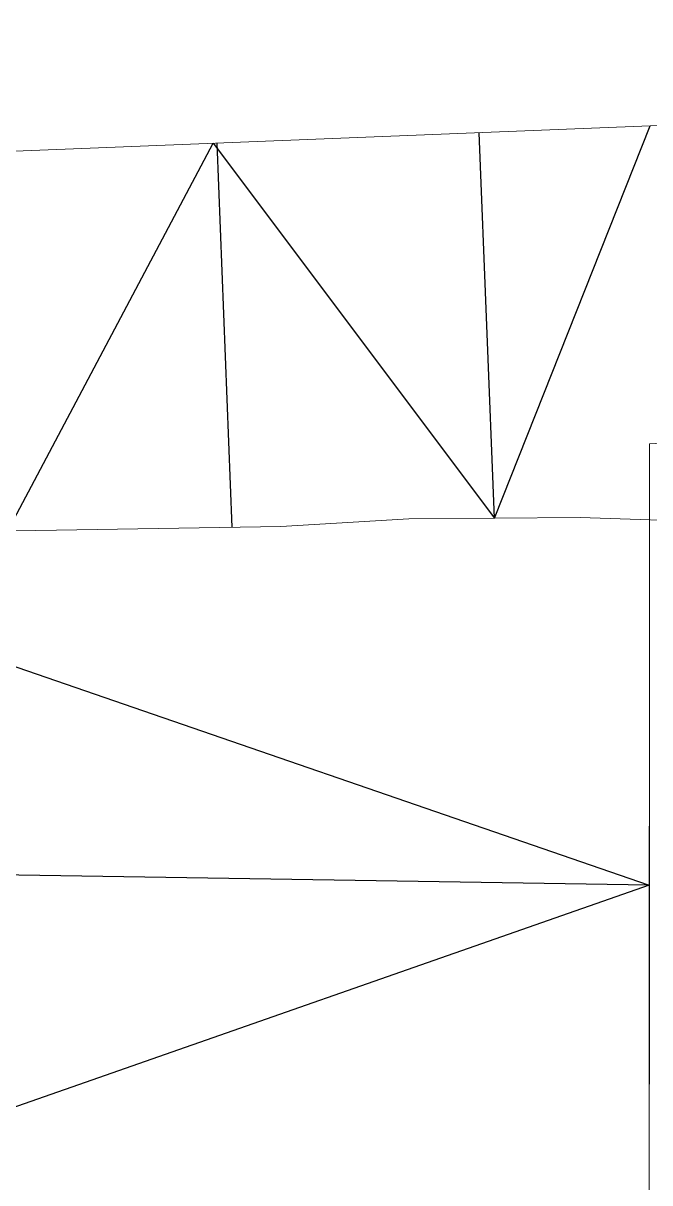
# Model space of a CAD drawing. Header units: millimetres. Extents: x 348 to 2201, y 118 to 1049.
# Drawn here: x 876.58 to 881.48, y 702.65 to 711.7 of the extents above; entities that cross this region are included whole.
import ezdxf

# ---------------------------------------------------------------- set-up
doc = ezdxf.new("R2010")
doc.units = ezdxf.units.MM
for name, color, linetype, lineweight in [('100_SIST_VIARIO_MEIO_FIO', 1, 'Continuous', 18), ('206_MURO_E_MURO_ARRIMO', 7, 'Continuous', 18), ('604_CURVA_INTERM', 7, 'Continuous', 18), ('PA6_TERRENO', 6, 'Continuous', 18)]:
    doc.layers.add(name, color=color, linetype=linetype, lineweight=lineweight)

msp = doc.modelspace()

# ---------------------------------------------------------------- linework, layer by layer
for p, q in [((880.2629, 707.84, 723), (881.4795, 710.9011)), ((880.2629, 707.84, 723), (880.1439, 710.8482)), ((876.4627, 707.74, 723), (878.0657, 710.766)), ((878.0657, 710.766), (880.2629, 707.84, 723)), ((878.215, 707.7683, 723), (878.0964, 710.7672)), ((873.6133, 707.6825), (881.4725, 704.9751)), ((881.4725, 704.9751), (873.6217, 705.0979)), ((881.4725, 704.9751), (873.5765, 702.212))]:
    msp.add_line(p, q)
at = {"layer": '100_SIST_VIARIO_MEIO_FIO'}
msp.add_lwpolyline([(555.0306, 692.5853), (801.045, 706.8073), (865.7544, 710.2789), (897.4852, 711.5343)], dxfattribs=at)
at = {"layer": '206_MURO_E_MURO_ARRIMO'}
msp.add_line((881.4447, 596.5758), (881.4733, 708.4204), dxfattribs=at)
at = {"layer": '604_CURVA_INTERM', "elevation": 723}
msp.add_lwpolyline([(854.4966, 707.1091), (856.7346, 707.2527), (858.1322, 707.3666), (859.3549, 707.425), (860.4208, 707.4249), (861.4789, 707.4574), (862.7455, 707.5332), (864.0319, 707.5761), (865.0528, 707.6296), (866.2439, 707.7163), (868.3921, 707.76), (869.7237, 707.8174), (871.0246, 707.8321), (874.9282, 707.7152), (878.5943, 707.7744), (879.5938, 707.8347), (880.9319, 707.8454), (883.1245, 707.7725), (884.4819, 707.7773), (885.8444, 707.9113), (889.8338, 708.1271)], dxfattribs=at)
at = {"layer": 'PA6_TERRENO'}
msp.add_lwpolyline([(881.4529, 628.4164), (881.4733, 708.4204), (943.2638, 711.7029), (942.8513, 628.4164)], close=True, dxfattribs=at)

doc.saveas('drawing.dxf')
